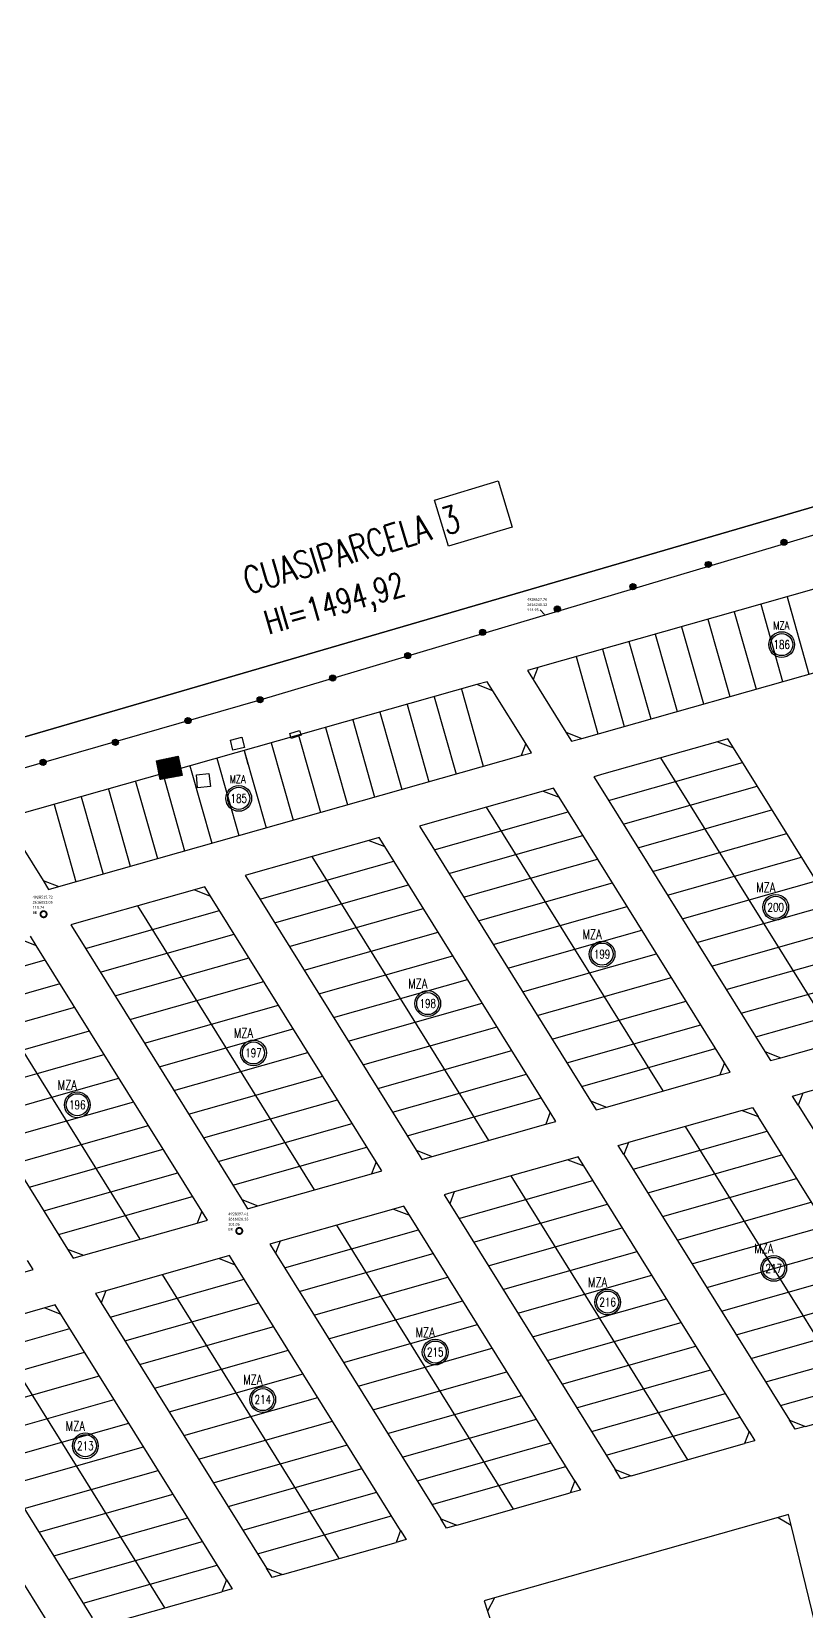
# Model space of a CAD drawing. Header units: metres. Extents: x 2615496 to 2632651, y 4927671 to 4929056.
# Drawn here: x 2616049 to 2616338, y 4928255 to 4928845 of the extents above; entities that cross this region are included whole.
import ezdxf
from ezdxf.enums import TextEntityAlignment as Align

# ---------------------------------------------------------------- set-up
doc = ezdxf.new("R2010")
doc.units = ezdxf.units.M
doc.header["$MEASUREMENT"] = 0
for name, color, linetype in [('p239_13', 6, 'Continuous'), ('puntos_fijos', 1, 'Continuous'), ('viviendas_alambrados_cercos', 4, 'Continuous')]:
    doc.layers.add(name, color=color, linetype=linetype)
doc.styles.add('ROMANS', font='romans.shx', dxfattribs={"width": 0.75})
doc.styles.get("Standard").update_dxf_attribs({"font": 'CALIBRI.TTF'})

msp = doc.modelspace()

# ---------------------------------------------------------------- hatches: boundary and pattern name
at = {"layer": 'p239_13', "linetype": 'ByBlock'}
for points in [[(2616330.68017, 4928654.65019, 1), (2616328.39342, 4928654.64907, 1)], [(2616302.45777, 4928646.34589, 1), (2616300.17102, 4928646.34477, 1)], [(2616274.25867, 4928638.04845, 1), (2616271.97191, 4928638.04733, 1)], [(2616246.03626, 4928629.74415, 1), (2616243.74951, 4928629.74303, 1)], [(2616218.11139, 4928621.04084, 1), (2616215.82464, 4928621.03973, 1)], [(2616190.18652, 4928612.33754, 1), (2616187.89977, 4928612.33642, 1)], [(2616162.17458, 4928603.92503, 1), (2616159.88782, 4928603.92391, 1)], [(2616135.06502, 4928595.80433, 1), (2616132.77826, 4928595.80321, 1)], [(2616108.12117, 4928588.03554, 1), (2616105.83442, 4928588.03442, 1)], [(2616081.01161, 4928579.91484, 1), (2616078.72486, 4928579.91372, 1)], [(2616054.01937, 4928572.43623, 1), (2616051.73262, 4928572.43511, 1)]]:
    msp.add_hatch(color=256, dxfattribs=at).paths.add_polyline_path(points)
at = {"layer": 'viviendas_alambrados_cercos', "linetype": 'ByBlock'}
h = msp.add_hatch(dxfattribs=at)
h.set_pattern_fill('ANSI31', color=256)
h.set_pattern_definition([(45, (0, 0), (-0.0883883476483, 0.0883883476483), [])])
h.paths.add_polyline_path([(2616104.2784, 4928570.13209), (2616103.37434, 4928574.74611), (2616095.2816, 4928573.03827), (2616096.2158, 4928567.84777)])
h.paths.add_polyline_path([(2616104.2784, 4928570.13209), (2616097.52525, 4928568.21877), (2616098.05918, 4928566.33426), (2616104.78176, 4928567.56315)])
h.paths.add_polyline_path([(2616097.52525, 4928568.21877), (2616096.2158, 4928567.84777), (2616096.53824, 4928566.05623), (2616098.05918, 4928566.33426)])

# ---------------------------------------------------------------- linework, layer by layer
at = {"layer": 'p239_13', "linetype": 'ByBlock'}
for p, q in [((2615513.87402, 4928426.67189), (2616946.73524, 4928844.7035)), ((2616133.92164, 4928595.80377), (2616555.14522, 4928721.38553)), ((2616199.03389, 4928670.41366), (2616222.86319, 4928677.55163)), ((2616222.86319, 4928677.55163), (2616228.04007, 4928660.26921)), ((2616204.21077, 4928653.13124), (2616199.03389, 4928670.41366)), ((2616228.04007, 4928660.26921), (2616204.21077, 4928653.13124)), ((2616320.84704, 4928631.49094), (2616329.02483, 4928602.62705)), ((2616330.69924, 4928634.28229), (2616332.13244, 4928629.22376)), ((2616330.69924, 4928634.28229), (2616338.87704, 4928605.41841)), ((2616301.14263, 4928625.90823), (2616309.32042, 4928597.04434)), ((2616310.99483, 4928628.69958), (2616319.17263, 4928599.8357)), ((2616281.43822, 4928620.32552), (2616289.61602, 4928591.46164)), ((2616291.29042, 4928623.11687), (2616299.46822, 4928594.25299)), ((2616261.73381, 4928614.74281), (2616269.91161, 4928585.87893)), ((2616271.58601, 4928617.53416), (2616279.76381, 4928588.67028)), ((2616251.8816, 4928611.95145), (2616260.0594, 4928583.08757)), ((2616214.84731, 4928601.45879), (2616042.29187, 4928552.56989)), ((2615495.52607, 4928411.73352), (2616133.92164, 4928595.80377)), ((2616198.93369, 4928596.9501), (2616207.11149, 4928568.08622)), ((2616209.07453, 4928599.82323), (2616217.25233, 4928570.95935)), ((2616233.08964, 4928579.44082), (2616220.81065, 4928599.15395)), ((2616178.652, 4928591.20383), (2616186.8298, 4928562.33995)), ((2616188.79285, 4928594.07697), (2616196.97064, 4928565.21309)), ((2616158.37032, 4928585.45757), (2616166.54811, 4928556.59369)), ((2616168.51116, 4928588.3307), (2616176.68896, 4928559.46682)), ((2616138.08863, 4928579.7113), (2616146.26643, 4928550.84742)), ((2616148.22947, 4928582.58444), (2616156.40727, 4928553.72055)), ((2616304.70143, 4928580.14526), (2616262.32834, 4928568.13999)), ((2616308.54995, 4928581.23563), (2616304.70143, 4928580.14526)), ((2616304.70143, 4928580.14526), (2616310.66478, 4928577.84041)), ((2616310.66478, 4928577.84041), (2616308.54995, 4928581.23563)), ((2616372.46966, 4928478.61659), (2616310.66478, 4928577.84041)), ((2616058.80051, 4928526.06633), (2616231.35594, 4928574.95523)), ((2616117.80694, 4928573.96504), (2616125.98474, 4928545.10116)), ((2616127.94778, 4928576.83817), (2616129.36888, 4928571.82236)), ((2616127.94778, 4928576.83817), (2616136.12558, 4928547.97429)), ((2616263.9827, 4928558.2151), (2616314.05283, 4928572.40111)), ((2616316.53215, 4928521.1355), (2616283.51488, 4928574.14263)), ((2616097.52525, 4928568.21877), (2616105.70305, 4928539.35489)), ((2616107.6661, 4928571.09191), (2616115.84389, 4928542.22802)), ((2616262.32834, 4928568.13999), (2616258.47982, 4928567.04962)), ((2616258.47982, 4928567.04962), (2616260.59465, 4928563.6544)), ((2616067.10272, 4928559.59937), (2616075.28052, 4928530.73549)), ((2616077.24357, 4928562.47251), (2616085.42136, 4928533.60863)), ((2616087.38441, 4928565.34564), (2616095.56221, 4928536.48176)), ((2616239.61026, 4928561.70344), (2616197.23717, 4928549.69818)), ((2616243.45878, 4928562.79382), (2616239.61026, 4928561.70344)), ((2616239.61026, 4928561.70344), (2616245.57361, 4928559.3986)), ((2616245.57361, 4928559.3986), (2616243.45878, 4928562.79382)), ((2616260.59465, 4928563.6544), (2616322.39953, 4928464.43058)), ((2616269.48558, 4928549.38058), (2616319.55571, 4928563.56659)), ((2616056.96188, 4928556.72624), (2616065.13968, 4928527.86236)), ((2616198.89153, 4928539.77328), (2616248.96166, 4928553.9593)), ((2616251.44098, 4928502.69368), (2616218.42371, 4928555.70081)), ((2616307.37849, 4928460.17478), (2616245.57361, 4928559.3986)), ((2616274.98845, 4928540.54606), (2616325.05859, 4928554.73207)), ((2616040.55818, 4928548.0843), (2616052.83716, 4928528.37118)), ((2616197.23717, 4928549.69818), (2616193.38865, 4928548.60781)), ((2616193.38865, 4928548.60781), (2616195.50347, 4928545.21259)), ((2616174.51909, 4928543.26163), (2616132.146, 4928531.25636)), ((2616178.36761, 4928544.352), (2616174.51909, 4928543.26163)), ((2616174.51909, 4928543.26163), (2616180.48243, 4928540.95678)), ((2616180.48243, 4928540.95678), (2616178.36761, 4928544.352)), ((2616195.50347, 4928545.21259), (2616257.30836, 4928445.98877)), ((2616204.3944, 4928530.93876), (2616254.46454, 4928545.12477)), ((2616280.49133, 4928531.71153), (2616330.56146, 4928545.89755)), ((2616186.34981, 4928484.25187), (2616153.33254, 4928537.259)), ((2616242.28732, 4928441.73296), (2616180.48243, 4928540.95678)), ((2616209.89728, 4928522.10424), (2616259.96741, 4928536.29025)), ((2616311.02928, 4928529.97002), (2616336.06434, 4928537.06303)), ((2616132.146, 4928531.25636), (2616128.29748, 4928530.16599)), ((2616128.29748, 4928530.16599), (2616130.4123, 4928526.77077)), ((2616133.80036, 4928521.33147), (2616183.87049, 4928535.51748)), ((2616109.42792, 4928524.81981), (2616067.05482, 4928512.81455)), ((2616113.27644, 4928525.91019), (2616109.42792, 4928524.81981)), ((2616109.42792, 4928524.81981), (2616115.39126, 4928522.51497)), ((2616115.39126, 4928522.51497), (2616113.27644, 4928525.91019)), ((2616130.4123, 4928526.77077), (2616192.21719, 4928427.54695)), ((2616139.30323, 4928512.49695), (2616189.37337, 4928526.68296)), ((2616215.40016, 4928513.26972), (2616265.47029, 4928527.45573)), ((2616285.99421, 4928522.87701), (2616311.02928, 4928529.97002)), ((2616316.53215, 4928521.1355), (2616341.56722, 4928528.2285)), ((2616121.25864, 4928465.81005), (2616088.24137, 4928518.81718)), ((2616177.19615, 4928423.29115), (2616115.39126, 4928522.51497)), ((2616245.93811, 4928511.5282), (2616270.97317, 4928518.62121)), ((2616291.49709, 4928514.04249), (2616316.53215, 4928521.1355)), ((2616296.99997, 4928505.20797), (2616347.0701, 4928519.39398)), ((2616349.54942, 4928468.12837), (2616316.53215, 4928521.1355)), ((2616067.05482, 4928512.81455), (2616063.20631, 4928511.72417)), ((2616068.70919, 4928502.88965), (2616118.77932, 4928517.07566)), ((2616144.80611, 4928503.66243), (2616194.87624, 4928517.84844)), ((2616050.30009, 4928504.07315), (2616048.18527, 4928507.46837)), ((2616063.20631, 4928511.72417), (2616065.32113, 4928508.32896)), ((2616065.32113, 4928508.32896), (2616127.12602, 4928409.10514)), ((2616074.21206, 4928494.05513), (2616124.28219, 4928508.24114)), ((2616150.30899, 4928494.8279), (2616200.37912, 4928509.01392)), ((2616220.90304, 4928504.4352), (2616245.93811, 4928511.5282)), ((2616251.44098, 4928502.69368), (2616276.47605, 4928509.78669)), ((2616302.50285, 4928496.37345), (2616352.57298, 4928510.55946)), ((2616044.33675, 4928506.378), (2616050.30009, 4928504.07315)), ((2616112.10498, 4928404.84933), (2616050.30009, 4928504.07315)), ((2616226.40592, 4928495.60068), (2616251.44098, 4928502.69368)), ((2616231.9088, 4928486.76615), (2616281.97893, 4928500.95217)), ((2616284.45825, 4928449.68655), (2616251.44098, 4928502.69368)), ((2616308.00572, 4928487.53893), (2616358.07586, 4928501.72494)), ((2616003.61801, 4928484.44784), (2616053.68815, 4928498.63385)), ((2616056.16747, 4928447.36824), (2616023.1502, 4928500.37536)), ((2616079.71494, 4928485.22061), (2616129.78507, 4928499.40662)), ((2616180.84693, 4928493.08639), (2616205.882, 4928500.17939)), ((2616000.22996, 4928489.88714), (2616062.03485, 4928390.66332)), ((2616009.12089, 4928475.61332), (2616059.19102, 4928489.79933)), ((2616085.21782, 4928476.38609), (2616135.28795, 4928490.5721)), ((2616155.81187, 4928485.99338), (2616180.84693, 4928493.08639)), ((2616186.34981, 4928484.25187), (2616211.38488, 4928491.34487)), ((2616237.41167, 4928477.93163), (2616287.48181, 4928492.11765)), ((2616313.5086, 4928478.70441), (2616363.57873, 4928492.89042)), ((2616161.31475, 4928477.15886), (2616186.34981, 4928484.25187)), ((2616219.36708, 4928431.24474), (2616186.34981, 4928484.25187)), ((2616242.91455, 4928469.09711), (2616292.98468, 4928483.28312)), ((2616319.01148, 4928469.86988), (2616369.08161, 4928484.0559)), ((2616014.62377, 4928466.77879), (2616064.6939, 4928480.96481)), ((2616115.75576, 4928474.64457), (2616140.79083, 4928481.73758)), ((2616166.81763, 4928468.32434), (2616216.88776, 4928482.51035)), ((2616020.12665, 4928457.94427), (2616070.19678, 4928472.13028)), ((2616090.7207, 4928467.55157), (2616115.75576, 4928474.64457)), ((2616121.25864, 4928465.81005), (2616146.29371, 4928472.90306)), ((2616172.3205, 4928459.48982), (2616222.39064, 4928473.67583)), ((2616248.41743, 4928460.26259), (2616298.48756, 4928474.4486)), ((2616328.36288, 4928462.12574), (2616370.73597, 4928474.131)), ((2616096.22358, 4928458.71705), (2616121.25864, 4928465.81005)), ((2616154.27591, 4928412.80292), (2616121.25864, 4928465.81005)), ((2616253.92031, 4928451.42807), (2616303.99044, 4928465.61408)), ((2616050.66459, 4928456.20276), (2616075.69966, 4928463.29576)), ((2616101.72645, 4928449.88252), (2616151.79659, 4928464.06854)), ((2616177.82338, 4928450.6553), (2616227.89351, 4928464.84131)), ((2616307.37849, 4928460.17478), (2616305.6448, 4928455.68919)), ((2616309.49332, 4928456.77956), (2616307.37849, 4928460.17478)), ((2616322.39953, 4928464.43058), (2616324.51436, 4928461.03536)), ((2616322.39953, 4928464.43058), (2616328.36288, 4928462.12574)), ((2616324.51436, 4928461.03536), (2616328.36288, 4928462.12574)), ((2616378.99029, 4928460.87922), (2616336.61719, 4928448.87395)), ((2616025.62953, 4928449.10975), (2616050.66459, 4928456.20276)), ((2616056.16747, 4928447.36824), (2616081.20254, 4928454.46124)), ((2616107.22933, 4928441.048), (2616157.29946, 4928455.23401)), ((2616183.32626, 4928441.82077), (2616233.39639, 4928456.00679)), ((2616263.27171, 4928443.68392), (2616305.6448, 4928455.68919)), ((2616305.6448, 4928455.68919), (2616309.49332, 4928456.77956)), ((2616332.76868, 4928447.78358), (2616336.61719, 4928448.87395)), ((2616334.8835, 4928444.38836), (2616332.76868, 4928447.78358)), ((2616336.61719, 4928448.87395), (2616334.8835, 4928444.38836)), ((2616031.13241, 4928440.27523), (2616056.16747, 4928447.36824)), ((2616036.63528, 4928431.44071), (2616086.70542, 4928445.62672)), ((2616089.18474, 4928394.36111), (2616056.16747, 4928447.36824)), ((2616112.73221, 4928432.21348), (2616162.80234, 4928446.39949)), ((2616188.82914, 4928432.98625), (2616238.89927, 4928447.17227)), ((2616242.28732, 4928441.73296), (2616240.55363, 4928437.24737)), ((2616244.40215, 4928438.33774), (2616242.28732, 4928441.73296)), ((2616257.30836, 4928445.98877), (2616259.42319, 4928442.59355)), ((2616257.30836, 4928445.98877), (2616263.27171, 4928443.68392)), ((2616259.42319, 4928442.59355), (2616263.27171, 4928443.68392)), ((2616313.89912, 4928442.4374), (2616271.52602, 4928430.43214)), ((2616313.89912, 4928442.4374), (2616317.74764, 4928443.52778)), ((2616313.89912, 4928442.4374), (2616319.86246, 4928440.13256)), ((2616317.74764, 4928443.52778), (2616319.86246, 4928440.13256)), ((2616334.8835, 4928444.38836), (2616396.68839, 4928345.16454)), ((2616042.13816, 4928422.60619), (2616092.20829, 4928436.7922)), ((2616118.23509, 4928423.37896), (2616168.30522, 4928437.56497)), ((2616198.18053, 4928425.2421), (2616240.55363, 4928437.24737)), ((2616240.55363, 4928437.24737), (2616244.40215, 4928438.33774)), ((2616325.72984, 4928383.42764), (2616292.71257, 4928436.43477)), ((2616381.66735, 4928340.90874), (2616319.86246, 4928440.13256)), ((2616267.67751, 4928429.34177), (2616271.52602, 4928430.43214)), ((2616271.52602, 4928430.43214), (2616269.79233, 4928425.94655)), ((2616273.18038, 4928420.50724), (2616323.25051, 4928434.69326)), ((2616047.64104, 4928413.77167), (2616097.71117, 4928427.95768)), ((2616123.73797, 4928414.54444), (2616173.8081, 4928428.73045)), ((2616192.21719, 4928427.54695), (2616194.33202, 4928424.15173)), ((2616192.21719, 4928427.54695), (2616198.18053, 4928425.2421)), ((2616194.33202, 4928424.15173), (2616198.18053, 4928425.2421)), ((2616248.80795, 4928423.99559), (2616206.43485, 4928411.99032)), ((2616252.65647, 4928425.08596), (2616248.80795, 4928423.99559)), ((2616248.80795, 4928423.99559), (2616254.77129, 4928421.69074)), ((2616254.77129, 4928421.69074), (2616252.65647, 4928425.08596)), ((2616269.79233, 4928425.94655), (2616267.67751, 4928429.34177)), ((2616269.79233, 4928425.94655), (2616331.59722, 4928326.72273)), ((2616278.68326, 4928411.67272), (2616328.75339, 4928425.85873)), ((2616053.14392, 4928404.93714), (2616103.21405, 4928419.12316)), ((2616133.08936, 4928406.80029), (2616175.46246, 4928418.80556)), ((2616177.19615, 4928423.29115), (2616175.46246, 4928418.80556)), ((2616175.46246, 4928418.80556), (2616179.31098, 4928419.89593)), ((2616179.31098, 4928419.89593), (2616177.19615, 4928423.29115)), ((2616260.63867, 4928364.98583), (2616227.6214, 4928417.99296)), ((2616316.57618, 4928322.46692), (2616254.77129, 4928421.69074)), ((2616208.08921, 4928402.06543), (2616258.15934, 4928416.25144)), ((2616284.18614, 4928402.8382), (2616334.25627, 4928417.02421)), ((2616058.6468, 4928396.10262), (2616108.71693, 4928410.28863)), ((2616127.12602, 4928409.10514), (2616129.24085, 4928405.70992)), ((2616127.12602, 4928409.10514), (2616133.08936, 4928406.80029)), ((2616129.24085, 4928405.70992), (2616133.08936, 4928406.80029)), ((2616187.5653, 4928406.64415), (2616183.71678, 4928405.55377)), ((2616189.68012, 4928403.24893), (2616187.5653, 4928406.64415)), ((2616206.43485, 4928411.99032), (2616202.58633, 4928410.89995)), ((2616202.58633, 4928410.89995), (2616204.70116, 4928407.50473)), ((2616206.43485, 4928411.99032), (2616204.70116, 4928407.50473)), ((2616204.70116, 4928407.50473), (2616266.50605, 4928308.28091)), ((2616213.59209, 4928393.23091), (2616263.66222, 4928407.41692)), ((2616289.68902, 4928394.00368), (2616339.75915, 4928408.18969)), ((2616067.99819, 4928388.35847), (2616110.37129, 4928400.36374)), ((2616112.10498, 4928404.84933), (2616110.37129, 4928400.36374)), ((2616110.37129, 4928400.36374), (2616114.21981, 4928401.45411)), ((2616114.21981, 4928401.45411), (2616112.10498, 4928404.84933)), ((2616183.71678, 4928405.55377), (2616141.34368, 4928393.54851)), ((2616183.71678, 4928405.55377), (2616189.68012, 4928403.24893)), ((2616251.48501, 4928304.02511), (2616189.68012, 4928403.24893)), ((2616142.99804, 4928383.62361), (2616193.06817, 4928397.80962)), ((2616195.5475, 4928346.54401), (2616162.53023, 4928399.55114)), ((2616219.09497, 4928384.39639), (2616269.1651, 4928398.5824)), ((2616320.22696, 4928392.26216), (2616345.26203, 4928399.35517)), ((2616062.03485, 4928390.66332), (2616064.14968, 4928387.2681)), ((2616062.03485, 4928390.66332), (2616067.99819, 4928388.35847)), ((2616141.34368, 4928393.54851), (2616137.49516, 4928392.45813)), ((2616137.49516, 4928392.45813), (2616139.60999, 4928389.06292)), ((2616141.34368, 4928393.54851), (2616139.60999, 4928389.06292)), ((2616139.60999, 4928389.06292), (2616201.41488, 4928289.83909)), ((2616148.50092, 4928374.78909), (2616198.57105, 4928388.9751)), ((2616224.59785, 4928375.56186), (2616274.66798, 4928389.74788)), ((2616295.1919, 4928385.16916), (2616320.22696, 4928392.26216)), ((2616325.72984, 4928383.42764), (2616350.76491, 4928390.52065)), ((2616045.28012, 4928381.92192), (2616049.12864, 4928383.0123)), ((2616049.12864, 4928383.0123), (2616047.01381, 4928386.40752)), ((2616064.14968, 4928387.2681), (2616067.99819, 4928388.35847)), ((2616118.62561, 4928387.11196), (2616076.25251, 4928375.10669)), ((2616122.47412, 4928388.20233), (2616118.62561, 4928387.11196)), ((2616118.62561, 4928387.11196), (2616124.58895, 4928384.80711)), ((2616124.58895, 4928384.80711), (2616122.47412, 4928388.20233)), ((2616186.39384, 4928285.58329), (2616124.58895, 4928384.80711)), ((2616300.69477, 4928376.33464), (2616325.72984, 4928383.42764)), ((2616358.74711, 4928330.42051), (2616325.72984, 4928383.42764)), ((2616077.90687, 4928365.1818), (2616127.977, 4928379.36781)), ((2616124.95345, 4928336.93672), (2616097.43906, 4928381.10932)), ((2616154.0038, 4928365.95457), (2616204.07393, 4928380.14058)), ((2616255.13579, 4928373.82035), (2616280.17086, 4928380.91335)), ((2616306.19765, 4928367.50011), (2616356.26778, 4928381.68613)), ((2616076.25251, 4928375.10669), (2616072.40399, 4928374.01632)), ((2616072.40399, 4928374.01632), (2616074.51882, 4928370.6211)), ((2616076.25251, 4928375.10669), (2616074.51882, 4928370.6211)), ((2616159.50668, 4928357.12005), (2616209.57681, 4928371.30606)), ((2616230.10073, 4928366.72734), (2616255.13579, 4928373.82035)), ((2616260.63867, 4928364.98583), (2616285.67374, 4928372.07883)), ((2616311.70053, 4928358.66559), (2616361.77066, 4928372.85161)), ((2616053.53444, 4928368.67014), (2616011.16134, 4928356.66488)), ((2616057.38295, 4928369.76051), (2616053.53444, 4928368.67014)), ((2616053.53444, 4928368.67014), (2616059.49778, 4928366.3653)), ((2616059.49778, 4928366.3653), (2616057.38295, 4928369.76051)), ((2616121.30267, 4928267.14148), (2616059.49778, 4928366.3653)), ((2616074.51882, 4928370.6211), (2616136.32371, 4928271.39728)), ((2616083.40975, 4928356.34728), (2616133.47988, 4928370.53329)), ((2616235.6036, 4928357.89282), (2616260.63867, 4928364.98583)), ((2616293.65594, 4928311.9787), (2616260.63867, 4928364.98583)), ((2616012.8157, 4928346.73998), (2616062.88583, 4928360.92599)), ((2616065.36516, 4928309.66038), (2616032.34789, 4928362.66751)), ((2616088.91263, 4928347.51275), (2616138.98276, 4928361.69877)), ((2616190.04462, 4928355.37853), (2616215.07969, 4928362.47154)), ((2616241.10648, 4928349.0583), (2616291.17661, 4928363.24431)), ((2616317.20341, 4928349.83107), (2616367.27354, 4928364.01708)), ((2616165.00956, 4928348.28553), (2616190.04462, 4928355.37853)), ((2616195.5475, 4928346.54401), (2616220.58256, 4928353.63702)), ((2616246.60936, 4928340.22378), (2616296.67949, 4928354.40979)), ((2616322.70629, 4928340.99655), (2616372.77642, 4928355.18256)), ((2616056.2115, 4928248.69966), (2615994.40661, 4928347.92348)), ((2616009.42765, 4928352.17928), (2616071.23254, 4928252.95546)), ((2616018.31858, 4928337.90546), (2616068.38871, 4928352.09147)), ((2616094.41551, 4928338.67823), (2616144.48564, 4928352.86424)), ((2616023.82146, 4928329.07094), (2616073.89159, 4928343.25695)), ((2616124.95345, 4928336.93672), (2616149.98852, 4928344.02972)), ((2616170.51243, 4928339.451), (2616195.5475, 4928346.54401)), ((2616176.01531, 4928330.61648), (2616226.08544, 4928344.8025)), ((2616228.56477, 4928293.53688), (2616195.5475, 4928346.54401)), ((2616252.11224, 4928331.38926), (2616302.18237, 4928345.57527)), ((2616328.20917, 4928332.16203), (2616378.2793, 4928346.34804)), ((2616099.91838, 4928329.84371), (2616124.95345, 4928336.93672)), ((2616163.4736, 4928275.09507), (2616124.95345, 4928336.93672)), ((2616181.51819, 4928321.78196), (2616231.58832, 4928335.96797)), ((2616257.61512, 4928322.55473), (2616307.68525, 4928336.74075)), ((2616337.56056, 4928324.41788), (2616379.93366, 4928336.42315)), ((2616029.32434, 4928320.23642), (2616079.39447, 4928334.42243)), ((2616130.45633, 4928328.1022), (2616155.49139, 4928335.1952)), ((2616059.86228, 4928318.4949), (2616084.89734, 4928325.58791)), ((2616105.42126, 4928321.00919), (2616130.45633, 4928328.1022)), ((2616110.92414, 4928312.17467), (2616160.99427, 4928326.36068)), ((2616187.02107, 4928312.94744), (2616237.0912, 4928327.13345)), ((2616263.118, 4928313.72021), (2616313.18813, 4928327.90623)), ((2616331.59722, 4928326.72273), (2616337.56056, 4928324.41788)), ((2616333.71204, 4928323.32751), (2616331.59722, 4928326.72273)), ((2616337.56056, 4928324.41788), (2616333.71204, 4928323.32751)), ((2616034.82721, 4928311.4019), (2616059.86228, 4928318.4949)), ((2616192.52395, 4928304.11292), (2616242.59408, 4928318.29893)), ((2616272.46939, 4928305.97606), (2616314.84249, 4928317.98133)), ((2616316.57618, 4928322.46692), (2616314.84249, 4928317.98133)), ((2616318.69101, 4928319.0717), (2616314.84249, 4928317.98133)), ((2616316.57618, 4928322.46692), (2616318.69101, 4928319.0717)), ((2616065.36516, 4928309.66038), (2616090.40022, 4928316.75339)), ((2616116.42702, 4928303.34015), (2616166.49715, 4928317.52616)), ((2616040.33009, 4928302.56737), (2616065.36516, 4928309.66038)), ((2616045.83297, 4928293.73285), (2616095.9031, 4928307.91886)), ((2616098.38243, 4928256.65325), (2616065.36516, 4928309.66038)), ((2616121.9299, 4928294.50562), (2616172.00003, 4928308.69164)), ((2616198.02682, 4928295.2784), (2616248.09696, 4928309.46441)), ((2616266.50605, 4928308.28091), (2616272.46939, 4928305.97606)), ((2616268.62087, 4928304.88569), (2616266.50605, 4928308.28091)), ((2616272.46939, 4928305.97606), (2616268.62087, 4928304.88569)), ((2616251.48501, 4928304.02511), (2616249.75132, 4928299.53952)), ((2616253.59983, 4928300.62989), (2616249.75132, 4928299.53952)), ((2616251.48501, 4928304.02511), (2616253.59983, 4928300.62989)), ((2616051.33585, 4928284.89833), (2616101.40598, 4928299.08434)), ((2616127.43278, 4928285.6711), (2616177.50291, 4928299.85712)), ((2616207.37822, 4928287.53425), (2616249.75132, 4928299.53952)), ((2616056.83873, 4928276.06381), (2616106.90886, 4928290.24982)), ((2616132.93565, 4928276.83658), (2616183.00579, 4928291.02259)), ((2616201.41488, 4928289.83909), (2616207.37822, 4928287.53425)), ((2616203.5297, 4928286.44388), (2616201.41488, 4928289.83909)), ((2616186.39384, 4928285.58329), (2616184.66015, 4928281.0977)), ((2616186.39384, 4928285.58329), (2616188.50866, 4928282.18807)), ((2616207.37822, 4928287.53425), (2616203.5297, 4928286.44388)), ((2616062.34161, 4928267.22929), (2616112.41174, 4928281.4153)), ((2616142.28705, 4928269.09243), (2616184.66015, 4928281.0977)), ((2616188.50866, 4928282.18807), (2616184.66015, 4928281.0977)), ((2616067.84448, 4928258.39477), (2616117.91461, 4928272.58078)), ((2616136.32371, 4928271.39728), (2616142.28705, 4928269.09243)), ((2616138.43853, 4928268.00206), (2616136.32371, 4928271.39728)), ((2616121.30267, 4928267.14148), (2616119.56898, 4928262.65588)), ((2616121.30267, 4928267.14148), (2616123.41749, 4928263.74626)), ((2616142.28705, 4928269.09243), (2616138.43853, 4928268.00206)), ((2616077.19588, 4928250.65062), (2616119.56898, 4928262.65588)), ((2616123.41749, 4928263.74626), (2616119.56898, 4928262.65588))]:
    msp.add_line(p, q, dxfattribs=at)
at = {"layer": 'p239_13', "linetype": 'ByBlock', "ltscale": 6}
msp.add_line((2616948.98272, 4928845.39004, -0.56571), (2615513.89125, 4928426.70364, -0.56571), dxfattribs=at)
at = {"layer": 'p239_13', "linetype": 'ByBlock', "ltscale": 2}
for p, q in [((2616425.14186, 4928661.04004), (2616237.56538, 4928607.89534)), ((2616254.07402, 4928581.39178), (2616441.6505, 4928634.53648)), ((2616237.56538, 4928607.89534), (2616235.83169, 4928603.40975)), ((2616220.81065, 4928599.15395), (2616214.84731, 4928601.45879)), ((2616235.83169, 4928603.40975), (2616248.11068, 4928583.69662)), ((2616248.11068, 4928583.69662), (2616254.07402, 4928581.39178)), ((2616233.08964, 4928579.44082), (2616231.35594, 4928574.95523)), ((2616052.83716, 4928528.37118), (2616058.80051, 4928526.06633)), ((2616327.37583, 4928290.35147), (2616221.45344, 4928260.34124)), ((2616331.22435, 4928291.44185), (2616327.37583, 4928290.35147)), ((2616327.37583, 4928290.35147), (2616332.17811, 4928287.55722)), ((2616332.17811, 4928287.55722), (2616331.22435, 4928291.44185)), ((2616348.01875, 4928223.03899), (2616332.17811, 4928287.55722)), ((2616221.45344, 4928260.34124), (2616217.60493, 4928259.25087)), ((2616217.60493, 4928259.25087), (2616218.87276, 4928255.45711)), ((2616221.45344, 4928260.34124), (2616218.87276, 4928255.45711)), ((2616218.87276, 4928255.45711), (2616229.04971, 4928225.00446))]:
    msp.add_line(p, q, dxfattribs=at)
at = {"layer": 'p239_13', "linetype": 'ByBlock', "ltscale": 0.5}
for p, q in [((2616237.56538, 4928607.89534), (2616233.71687, 4928606.80497)), ((2616233.71687, 4928606.80497), (2616235.83169, 4928603.40975)), ((2616218.69583, 4928602.54916), (2616214.84731, 4928601.45879)), ((2616220.81065, 4928599.15395), (2616218.69583, 4928602.54916)), ((2616248.11068, 4928583.69662), (2616250.2255, 4928580.3014)), ((2616235.20446, 4928576.0456), (2616233.08964, 4928579.44082)), ((2616250.2255, 4928580.3014), (2616254.07402, 4928581.39178)), ((2616231.35594, 4928574.95523), (2616235.20446, 4928576.0456)), ((2616052.83716, 4928528.37118), (2616054.95199, 4928524.97596)), ((2616054.95199, 4928524.97596), (2616058.80051, 4928526.06633))]:
    msp.add_line(p, q, dxfattribs=at)
at = {"layer": 'p239_13', "linetype": 'ByBlock'}
for centre, radius in [((2616329.5368, 4928654.64963), 1.14338), ((2616301.31439, 4928646.34533), 1.14338), ((2616273.11529, 4928638.04789), 1.14338), ((2616244.89289, 4928629.74359), 1.14338), ((2616216.96802, 4928621.04029), 1.14338), ((2616328.69535, 4928616.42508), 4.81032), ((2616328.69535, 4928616.42508), 4.12977), ((2616189.04315, 4928612.33698), 1.14338), ((2616161.0312, 4928603.92447), 1.14338), ((2616133.92164, 4928595.80377), 1.14338), ((2616106.9778, 4928588.03498), 1.14338), ((2616079.86824, 4928579.91428), 1.14338), ((2616052.87599, 4928572.43567), 1.14338), ((2616125.9439, 4928558.98096), 4.81032), ((2616125.9439, 4928558.98096), 4.12977), ((2616326.4717, 4928518.29723), 4.81032), ((2616326.4717, 4928518.29723), 4.12977), ((2616261.61719, 4928500.8015), 4.81032), ((2616261.61719, 4928500.8015), 4.81032), ((2616261.61719, 4928500.8015), 4.12977), ((2616196.52602, 4928482.35969), 4.81032), ((2616196.52602, 4928482.35969), 4.12977), ((2616131.43485, 4928463.91787), 4.81032), ((2616131.43485, 4928463.91787), 4.12977), ((2616065.64196, 4928444.52749), 4.81032), ((2616065.64196, 4928444.52749), 4.12977), ((2616325.72984, 4928383.42764), 4.81032), ((2616325.72984, 4928383.42764), 4.12977), ((2616263.68718, 4928370.84505), 4.81032), ((2616263.68718, 4928370.84505), 4.12977), ((2616199.29951, 4928352.16887), 4.81032), ((2616199.29951, 4928352.16887), 4.12977), ((2616134.91183, 4928334.43015), 4.81032), ((2616134.91183, 4928334.43015), 4.12977), ((2616068.64817, 4928317.16019), 4.81032), ((2616068.64817, 4928317.16019), 4.12977)]:
    msp.add_circle(centre, radius, dxfattribs=at)
at = {"layer": 'puntos_fijos', "linetype": 'ByBlock'}
msp.add_line((2616238.54582, 4928629.44529), (2616240.12, 4928627.7), dxfattribs=at)
at = {"layer": 'puntos_fijos', "linetype": 'ByBlock', "const_width": 0.7}
for points in [[(2616051.9, 4928515.72, 1), (2616054.2, 4928515.72, 1)], [(2616124.98, 4928397.41, 1), (2616127.28, 4928397.41, 1)]]:
    msp.add_lwpolyline(points, format="xyb", close=True, dxfattribs=at)
at = {"layer": 'viviendas_alambrados_cercos', "linetype": 'ByBlock'}
for points in [[(2616149.20886, 4928582.54527), (2616145.55125, 4928581.38172), (2616144.95641, 4928583.27882), (2616148.60137, 4928584.34119)], [(2616123.6742, 4928577.01428), (2616122.80446, 4928580.70815), (2616127.0346, 4928581.89335), (2616128.06248, 4928578.02171)], [(2616095.2816, 4928573.03827), (2616103.37434, 4928574.74611), (2616104.78176, 4928567.56315), (2616096.53824, 4928566.05623)], [(2616110.12181, 4928567.84007), (2616114.77421, 4928568.28094), (2616115.35575, 4928563.47147), (2616110.50283, 4928562.97048)]]:
    msp.add_lwpolyline(points, close=True, dxfattribs=at)

# ---------------------------------------------------------------- texts
at = {"layer": 'p239_13', "linetype": 'ByBlock', "style": 'ROMANS', "width": 0.75}
for s, height, rotation, p in [('CUASIPARCELA 3', 10, 16.67537802, (2616169.51242, 4928647.1352)), ('186', 3.2, 0.02800805, (2616328.69614, 4928614.82508)), ('185', 3.2, 0.02800805, (2616125.94468, 4928557.38096)), ('200', 3.2, 0.02800805, (2616326.47248, 4928516.69723)), ('199', 3.2, 0.02800805, (2616261.61797, 4928499.2015)), ('198', 3.2, 0.02800805, (2616196.5268, 4928480.75969)), ('197', 3.2, 0.02800805, (2616131.43563, 4928462.31787)), ('196', 3.2, 0.02800805, (2616065.64274, 4928442.92749)), ('217', 3.2, 0.02800805, (2616325.73062, 4928381.82764)), ('216', 3.2, 0.02800805, (2616263.68797, 4928369.24505)), ('215', 3.2, 0.02800805, (2616199.30029, 4928350.56887)), ('214', 3.2, 0.02800805, (2616134.91261, 4928332.83015)), ('213', 3.2, 0.02800805, (2616068.64896, 4928315.56019))]:
    msp.add_text(s, height=height, rotation=rotation, dxfattribs=at).set_placement(p, align=Align.CENTER)
for s, height, rotation, p in [('HI=1494,92', 9, 16.11929076, (2616137.09097, 4928620.06494, -0.56571)), ('MZA', 3, 0.02800805, (2616325.54099, 4928622.04835)), ('MZA', 3, 0.02800805, (2616122.54103, 4928564.64683)), ('MZA', 3.6, 0.02800805, (2616319.15817, 4928523.92742)), ('MZA', 3.6, 0.02800805, (2616254.30366, 4928506.4317)), ('MZA', 3.6, 0.02800805, (2616189.21249, 4928487.98988)), ('MZA', 3.6, 0.02800805, (2616124.12132, 4928469.54807)), ('MZA', 3.6, 0.02800805, (2616058.32844, 4928450.15768)), ('MZA', 3.6, 0.02800805, (2616318.41632, 4928389.05783)), ('MZA', 3.6, 0.02800805, (2616256.37366, 4928376.47524)), ('MZA', 3.6, 0.02800805, (2616191.98598, 4928357.79906)), ('MZA', 3.6, 0.02800805, (2616127.59831, 4928340.06035)), ('MZA', 3.6, 0.02800805, (2616061.33465, 4928322.79038))]:
    msp.add_text(s, height=height, rotation=rotation, dxfattribs=at).set_placement(p)
at = {"layer": 'puntos_fijos', "linetype": 'ByBlock'}
for s, p in [('4928627.70', (2616233.60068, 4928632.76782)), ('2616240.12', (2616233.60068, 4928630.84474)), ('114.95', (2616233.60068, 4928628.92167)), ('4928515.72', (2616048.95021, 4928521.58723)), ('2616053.05', (2616048.95021, 4928519.66415)), ('110.74', (2616048.95021, 4928517.74108)), ('BR', (2616048.95021, 4928515.818)), ('4928397.41', (2616122.03021, 4928403.27723)), ('2616126.13', (2616122.03021, 4928401.35415)), ('101.06', (2616122.03021, 4928399.43108)), ('BR', (2616122.03021, 4928397.508))]:
    msp.add_text(s, height=1, dxfattribs=at).set_placement(p)

doc.saveas('drawing.dxf')
